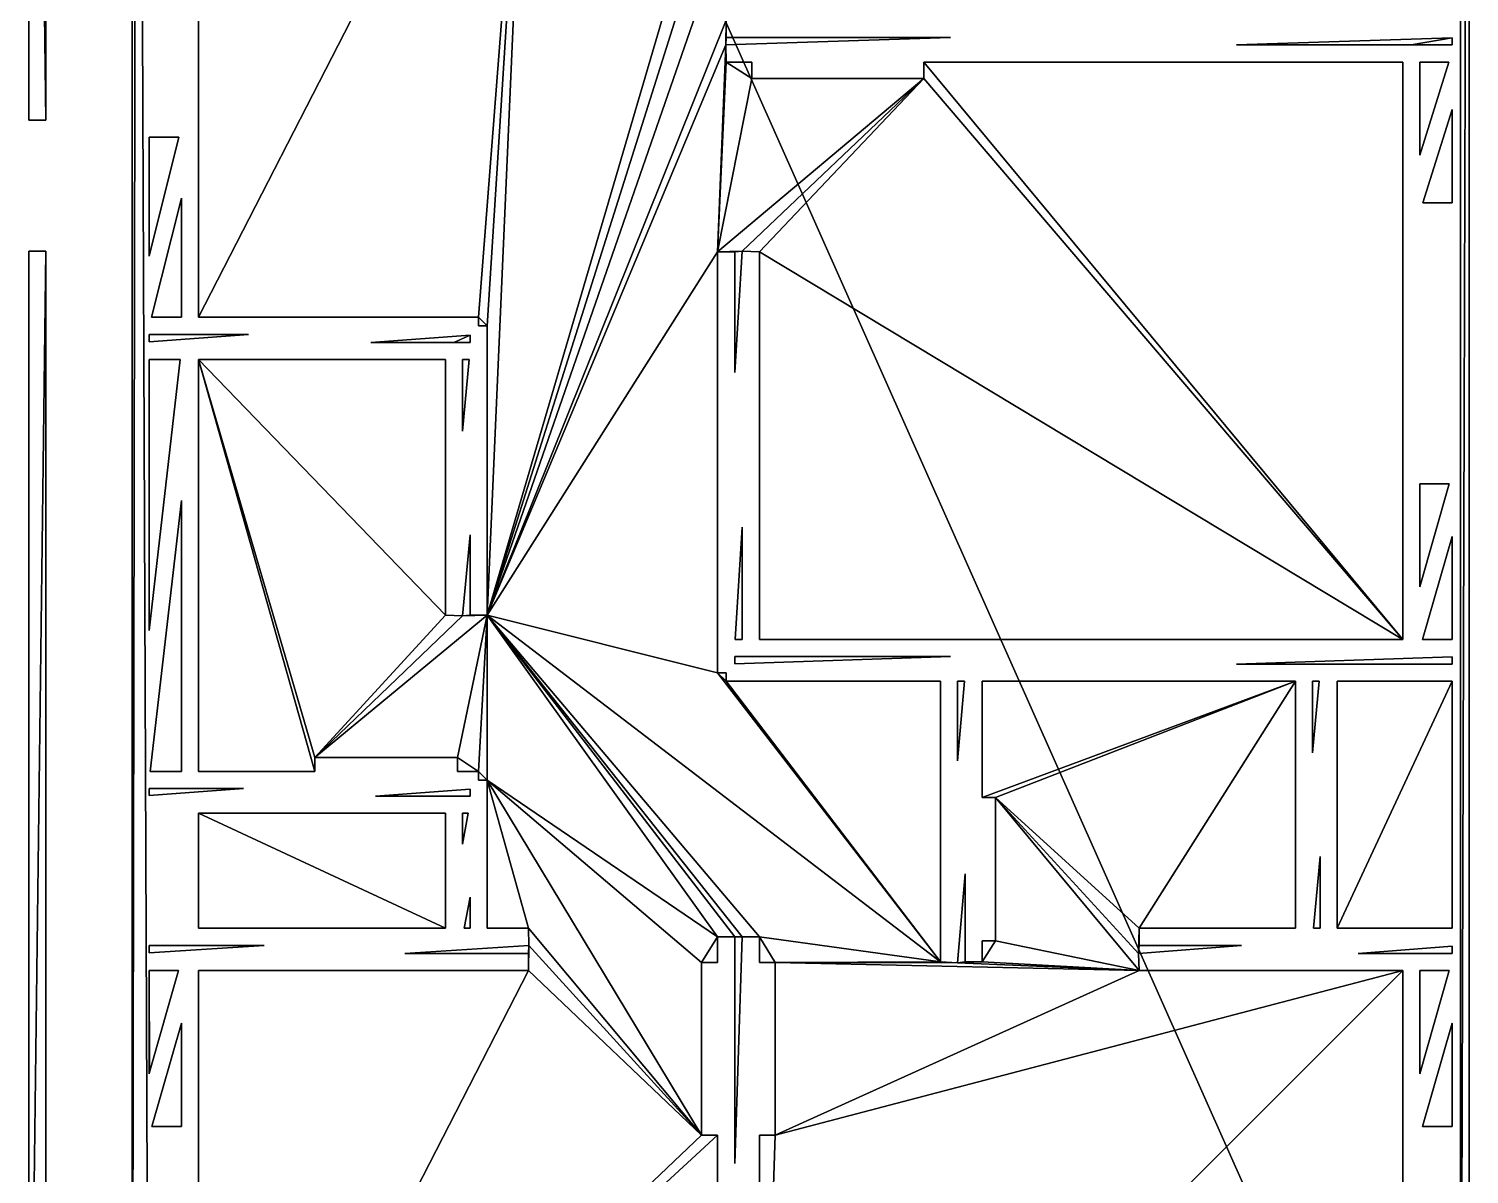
# Model space of a CAD drawing. Header units: inches. Extents: x 138 to 477, y 56 to 774.
# Drawn here: x 140.3 to 476.8, y 193.7 to 461.2 of the extents above; entities that cross this region are included whole.
import ezdxf

# ---------------------------------------------------------------- set-up
doc = ezdxf.new("R2010")
doc.units = ezdxf.units.IN

msp = doc.modelspace()

# ---------------------------------------------------------------- linework, layer by layer
for points in [[(144.28, 439.8), (140.28, 757.39), (140.72, 773.6)], [(140.72, 773.6, 120), (140.28, 757.39, 120), (144.28, 439.8, 120)], [(144.28, 757.37), (144.28, 439.8), (140.72, 773.6)], [(140.72, 773.6, 120), (144.28, 439.8, 120), (144.28, 757.37, 120)], [(164.4, 79.4), (164.4, 769.6), (165.56, 771.6)], [(165.56, 771.6), (168.4, 75.4), (164.4, 79.4)], [(165.56, 771.6, 120), (164.4, 769.6, 120), (164.4, 79.4, 120)], [(164.4, 79.4, 120), (168.4, 75.4, 120), (165.56, 771.6, 120)], [(165.56, 771.6), (474.8, 771.6), (474.8, 77.4)], [(165.56, 771.6), (474.8, 77.4), (168.4, 75.4)], [(474.8, 77.4, 120), (474.8, 771.6, 120), (165.56, 771.6, 120)], [(168.4, 75.4, 120), (474.8, 77.4, 120), (165.56, 771.6, 120)], [(476.8, 771.6), (476.8, 77.4), (474.8, 77.4)], [(474.8, 771.6), (476.8, 771.6), (474.8, 77.4)], [(474.8, 77.4, 120), (476.8, 77.4, 120), (476.8, 771.6, 120)], [(474.8, 77.4, 120), (476.8, 771.6, 120), (474.8, 771.6, 120)], [(476.8, 771.6, 120), (476.8, 77.4, 120), (476.8, 771.6)], [(476.8, 771.6), (476.8, 77.4, 120), (476.8, 77.4)], [(164.4, 79.4, 120), (164.4, 769.6, 120), (164.4, 79.4)], [(164.4, 79.4), (164.4, 769.6, 120), (164.4, 769.6)], [(144.28, 439.8), (140.28, 439.8), (140.28, 757.39)], [(140.28, 757.39, 120), (140.28, 439.8, 120), (144.28, 439.8, 120)], [(140.28, 439.8, 120), (140.28, 757.39, 120), (140.28, 439.8)], [(140.28, 439.8), (140.28, 757.39, 120), (140.28, 757.39)], [(144.28, 757.37, 120), (144.28, 439.8, 120), (144.28, 757.37)], [(144.28, 757.37), (144.28, 439.8, 120), (144.28, 439.8)], [(179.92, 393.8), (179.92, 544), (257, 544)], [(245.36, 393.8), (179.92, 393.8), (257, 544)], [(257, 544, 120), (179.92, 544, 120), (179.92, 393.8, 120)], [(257, 544, 120), (179.92, 393.8, 120), (245.36, 393.8, 120)], [(179.92, 393.8, 120), (179.92, 544, 120), (179.92, 393.8)], [(179.92, 393.8), (179.92, 544, 120), (179.92, 544)], [(247.36, 391.8), (245.36, 393.8), (257, 544)], [(257, 544, 120), (245.36, 393.8, 120), (247.36, 391.8, 120)], [(247.36, 324.24), (247.36, 391.8), (257, 544)], [(247.36, 324.24), (257, 544), (301.2, 507.48)], [(257, 544, 120), (247.36, 391.8, 120), (247.36, 324.24, 120)], [(301.2, 507.48, 120), (257, 544, 120), (247.36, 324.24, 120)], [(247.36, 324.24), (301.2, 507.48), (305.2, 507.37)], [(247.36, 324.24), (305.2, 507.37), (310.96, 507.48)], [(247.36, 324.24), (310.96, 507.48), (303.2, 463.16)], [(305.2, 507.37, 120), (301.2, 507.48, 120), (247.36, 324.24, 120)], [(310.96, 507.48, 120), (305.2, 507.37, 120), (247.36, 324.24, 120)], [(303.2, 463.16, 120), (310.96, 507.48, 120), (247.36, 324.24, 120)], [(247.36, 324.24), (303.2, 463.16), (303.13, 457.4)], [(303.13, 457.4, 120), (303.2, 463.16, 120), (247.36, 324.24, 120)], [(303.2, 463.16), (303.2, 459.16), (303.13, 457.4)], [(303.13, 457.4, 120), (303.2, 459.16, 120), (303.2, 463.16, 120)], [(303.2, 463.16, 120), (303.2, 459.16, 120), (303.2, 463.16)], [(303.2, 463.16), (303.2, 459.16, 120), (303.2, 459.16)], [(303.2, 459.16), (355.6, 459.16), (303.13, 457.4)], [(303.13, 457.4, 120), (355.6, 459.16, 120), (303.2, 459.16, 120)], [(355.6, 459.16, 120), (303.13, 457.4, 120), (355.6, 459.16)], [(355.6, 459.16), (303.13, 457.4, 120), (303.13, 457.4)], [(303.2, 459.16, 120), (355.6, 459.16, 120), (303.2, 459.16)], [(303.2, 459.16), (355.6, 459.16, 120), (355.6, 459.16)], [(463.28, 457.4), (422.4, 457.4), (472.8, 459.09)], [(472.8, 459.09, 120), (422.4, 457.4, 120), (463.28, 457.4, 120)], [(422.4, 457.4, 120), (472.8, 459.09, 120), (422.4, 457.4)], [(422.4, 457.4), (472.8, 459.09, 120), (472.8, 459.09)], [(472.8, 459.09), (472.8, 457.4), (463.28, 457.4)], [(463.28, 457.4, 120), (472.8, 457.4, 120), (472.8, 459.09, 120)], [(472.8, 459.09, 120), (472.8, 457.4, 120), (472.8, 459.09)], [(472.8, 459.09), (472.8, 457.4, 120), (472.8, 457.4)], [(247.36, 324.24), (303.13, 457.4), (301.2, 409.08)], [(301.2, 409.08, 120), (303.13, 457.4, 120), (247.36, 324.24, 120)], [(303.13, 457.4), (303.2, 453.4), (301.2, 409.08)], [(301.2, 409.08, 120), (303.2, 453.4, 120), (303.13, 457.4, 120)], [(303.13, 457.4, 120), (303.2, 453.4, 120), (303.13, 457.4)], [(303.13, 457.4), (303.2, 453.4, 120), (303.2, 453.4)], [(463.28, 457.4, 120), (422.4, 457.4, 120), (463.28, 457.4)], [(463.28, 457.4), (422.4, 457.4, 120), (422.4, 457.4)], [(472.8, 457.4, 120), (463.28, 457.4, 120), (472.8, 457.4)], [(472.8, 457.4), (463.28, 457.4, 120), (463.28, 457.4)], [(303.2, 453.4), (309.2, 449.56), (301.2, 409.08)], [(301.2, 409.08, 120), (309.2, 449.56, 120), (303.2, 453.4, 120)], [(303.2, 453.4), (309.2, 453.4), (309.2, 449.56)], [(309.2, 449.56, 120), (309.2, 453.4, 120), (303.2, 453.4, 120)], [(303.2, 453.4, 120), (309.2, 453.4, 120), (303.2, 453.4)], [(303.2, 453.4), (309.2, 453.4, 120), (309.2, 453.4)], [(309.2, 453.4, 120), (309.2, 449.56, 120), (309.2, 453.4)], [(309.2, 453.4), (309.2, 449.56, 120), (309.2, 449.56)], [(349.4, 453.4), (461.28, 453.4), (461.28, 318.56)], [(349.4, 449.56), (349.4, 453.4), (461.28, 318.56)], [(461.28, 318.56, 120), (461.28, 453.4, 120), (349.4, 453.4, 120)], [(461.28, 318.56, 120), (349.4, 453.4, 120), (349.4, 449.56, 120)], [(349.4, 453.4, 120), (461.28, 453.4, 120), (349.4, 453.4)], [(349.4, 453.4), (461.28, 453.4, 120), (461.28, 453.4)], [(349.4, 449.56, 120), (349.4, 453.4, 120), (349.4, 449.56)], [(349.4, 449.56), (349.4, 453.4, 120), (349.4, 453.4)], [(461.28, 453.4, 120), (461.28, 318.56, 120), (461.28, 453.4)], [(461.28, 453.4), (461.28, 318.56, 120), (461.28, 318.56)], [(465.28, 453.4), (472.08, 453.4), (465.28, 431.66)], [(465.28, 431.66, 120), (472.08, 453.4, 120), (465.28, 453.4, 120)], [(465.28, 453.4, 120), (472.08, 453.4, 120), (465.28, 453.4)], [(465.28, 453.4), (472.08, 453.4, 120), (472.08, 453.4)], [(472.08, 453.4, 120), (465.28, 431.66, 120), (472.08, 453.4)], [(472.08, 453.4), (465.28, 431.66, 120), (465.28, 431.66)], [(465.28, 431.66, 120), (465.28, 453.4, 120), (465.28, 431.66)], [(465.28, 431.66), (465.28, 453.4, 120), (465.28, 453.4)], [(349.4, 449.56), (306.96, 409.2), (301.2, 409.08)], [(309.2, 449.56), (349.4, 449.56), (301.2, 409.08)], [(301.2, 409.08, 120), (306.96, 409.2, 120), (349.4, 449.56, 120)], [(301.2, 409.08, 120), (349.4, 449.56, 120), (309.2, 449.56, 120)], [(349.4, 449.56), (310.96, 409.08), (306.96, 409.2)], [(306.96, 409.2, 120), (310.96, 409.08, 120), (349.4, 449.56, 120)], [(309.2, 449.56, 120), (349.4, 449.56, 120), (309.2, 449.56)], [(309.2, 449.56), (349.4, 449.56, 120), (349.4, 449.56)], [(349.4, 449.56), (461.28, 318.56), (310.96, 409.08)], [(310.96, 409.08, 120), (461.28, 318.56, 120), (349.4, 449.56, 120)], [(472.8, 442.3), (472.8, 420.56), (466, 420.56)], [(466, 420.56, 120), (472.8, 420.56, 120), (472.8, 442.3, 120)], [(466, 420.56, 120), (472.8, 442.3, 120), (466, 420.56)], [(466, 420.56), (472.8, 442.3, 120), (472.8, 442.3)], [(472.8, 442.3, 120), (472.8, 420.56, 120), (472.8, 442.3)], [(472.8, 442.3), (472.8, 420.56, 120), (472.8, 420.56)], [(144.28, 439.8, 120), (140.28, 439.8, 120), (144.28, 439.8)], [(144.28, 439.8), (140.28, 439.8, 120), (140.28, 439.8)], [(168.4, 435.88), (175.36, 435.88), (168.4, 408.05)], [(168.4, 408.05, 120), (175.36, 435.88, 120), (168.4, 435.88, 120)], [(168.4, 435.88, 120), (175.36, 435.88, 120), (168.4, 435.88)], [(168.4, 435.88), (175.36, 435.88, 120), (175.36, 435.88)], [(175.36, 435.88, 120), (168.4, 408.05, 120), (175.36, 435.88)], [(175.36, 435.88), (168.4, 408.05, 120), (168.4, 408.05)], [(168.4, 408.05, 120), (168.4, 435.88, 120), (168.4, 408.05)], [(168.4, 408.05), (168.4, 435.88, 120), (168.4, 435.88)], [(175.92, 421.63), (175.92, 393.8), (168.96, 393.8)], [(168.96, 393.8, 120), (175.92, 393.8, 120), (175.92, 421.63, 120)], [(168.96, 393.8, 120), (175.92, 421.63, 120), (168.96, 393.8)], [(168.96, 393.8), (175.92, 421.63, 120), (175.92, 421.63)], [(175.92, 421.63, 120), (175.92, 393.8, 120), (175.92, 421.63)], [(175.92, 421.63), (175.92, 393.8, 120), (175.92, 393.8)], [(472.8, 420.56, 120), (466, 420.56, 120), (472.8, 420.56)], [(472.8, 420.56), (466, 420.56, 120), (466, 420.56)], [(140.28, 91.61), (140.28, 409.2), (144.28, 409.2)], [(140.28, 91.61), (144.28, 409.2), (144.28, 91.63)], [(144.28, 409.2, 120), (140.28, 409.2, 120), (140.28, 91.61, 120)], [(144.28, 91.63, 120), (144.28, 409.2, 120), (140.28, 91.61, 120)], [(140.28, 409.2, 120), (144.28, 409.2, 120), (140.28, 409.2)], [(140.28, 409.2), (144.28, 409.2, 120), (144.28, 409.2)], [(140.28, 91.61, 120), (140.28, 409.2, 120), (140.28, 91.61)], [(140.28, 91.61), (140.28, 409.2, 120), (140.28, 409.2)], [(144.28, 409.2, 120), (144.28, 91.63, 120), (144.28, 409.2)], [(144.28, 409.2), (144.28, 91.63, 120), (144.28, 91.63)], [(247.36, 324.24), (301.2, 409.08), (301.2, 310.8)], [(301.2, 310.8, 120), (301.2, 409.08, 120), (247.36, 324.24, 120)], [(306.96, 409.2), (305.2, 409.08), (301.2, 409.08)], [(301.2, 409.08, 120), (305.2, 409.08, 120), (306.96, 409.2, 120)], [(301.2, 409.08, 120), (301.2, 310.8, 120), (301.2, 409.08)], [(301.2, 409.08), (301.2, 310.8, 120), (301.2, 310.8)], [(305.2, 409.08, 120), (301.2, 409.08, 120), (305.2, 409.08)], [(305.2, 409.08), (301.2, 409.08, 120), (301.2, 409.08)], [(306.96, 409.2), (305.2, 380.87), (305.2, 409.08)], [(305.2, 409.08, 120), (305.2, 380.87, 120), (306.96, 409.2, 120)], [(306.96, 409.2, 120), (305.2, 380.87, 120), (306.96, 409.2)], [(306.96, 409.2), (305.2, 380.87, 120), (305.2, 380.87)], [(305.2, 380.87, 120), (305.2, 409.08, 120), (305.2, 380.87)], [(305.2, 380.87), (305.2, 409.08, 120), (305.2, 409.08)], [(310.96, 409.08, 120), (306.96, 409.2, 120), (310.96, 409.08)], [(310.96, 409.08), (306.96, 409.2, 120), (306.96, 409.2)], [(461.28, 318.56), (310.96, 318.56), (310.96, 409.08)], [(310.96, 409.08, 120), (310.96, 318.56, 120), (461.28, 318.56, 120)], [(310.96, 318.56, 120), (310.96, 409.08, 120), (310.96, 318.56)], [(310.96, 318.56), (310.96, 409.08, 120), (310.96, 409.08)], [(175.92, 393.8, 120), (168.96, 393.8, 120), (175.92, 393.8)], [(175.92, 393.8), (168.96, 393.8, 120), (168.96, 393.8)], [(245.36, 393.8, 120), (179.92, 393.8, 120), (245.36, 393.8)], [(245.36, 393.8), (179.92, 393.8, 120), (179.92, 393.8)], [(247.36, 391.8), (245.36, 391.8), (245.36, 393.8)], [(245.36, 393.8, 120), (245.36, 391.8, 120), (247.36, 391.8, 120)], [(245.36, 391.8, 120), (245.36, 393.8, 120), (245.36, 391.8)], [(245.36, 391.8), (245.36, 393.8, 120), (245.36, 393.8)], [(247.36, 391.8, 120), (245.36, 391.8, 120), (247.36, 391.8)], [(247.36, 391.8), (245.36, 391.8, 120), (245.36, 391.8)], [(247.36, 324.24, 120), (247.36, 391.8, 120), (247.36, 324.24)], [(247.36, 324.24), (247.36, 391.8, 120), (247.36, 391.8)], [(191.57, 389.8), (168.4, 388.07), (168.4, 389.8)], [(168.4, 389.8, 120), (168.4, 388.07, 120), (191.57, 389.8, 120)], [(191.57, 389.8, 120), (168.4, 388.07, 120), (191.57, 389.8)], [(191.57, 389.8), (168.4, 388.07, 120), (168.4, 388.07)], [(168.4, 388.07, 120), (168.4, 389.8, 120), (168.4, 388.07)], [(168.4, 388.07), (168.4, 389.8, 120), (168.4, 389.8)], [(168.4, 389.8, 120), (191.57, 389.8, 120), (168.4, 389.8)], [(168.4, 389.8), (191.57, 389.8, 120), (191.57, 389.8)], [(239.6, 387.92), (220.19, 387.92), (243.36, 389.65)], [(243.36, 389.65, 120), (220.19, 387.92, 120), (239.6, 387.92, 120)], [(220.19, 387.92, 120), (243.36, 389.65, 120), (220.19, 387.92)], [(220.19, 387.92), (243.36, 389.65, 120), (243.36, 389.65)], [(239.6, 387.92, 120), (220.19, 387.92, 120), (239.6, 387.92)], [(239.6, 387.92), (220.19, 387.92, 120), (220.19, 387.92)], [(243.36, 389.65), (243.36, 387.92), (239.6, 387.92)], [(239.6, 387.92, 120), (243.36, 387.92, 120), (243.36, 389.65, 120)], [(243.36, 387.92, 120), (239.6, 387.92, 120), (243.36, 387.92)], [(243.36, 387.92), (239.6, 387.92, 120), (239.6, 387.92)], [(243.36, 389.65, 120), (243.36, 387.92, 120), (243.36, 389.65)], [(243.36, 389.65), (243.36, 387.92, 120), (243.36, 387.92)], [(168.4, 320.63), (168.4, 383.92), (175.68, 383.92)], [(175.68, 383.92, 120), (168.4, 383.92, 120), (168.4, 320.63, 120)], [(168.4, 320.63, 120), (168.4, 383.92, 120), (168.4, 320.63)], [(168.4, 320.63), (168.4, 383.92, 120), (168.4, 383.92)], [(168.4, 383.92, 120), (175.68, 383.92, 120), (168.4, 383.92)], [(168.4, 383.92), (175.68, 383.92, 120), (175.68, 383.92)], [(175.68, 383.92, 120), (168.4, 320.63, 120), (175.68, 383.92)], [(175.68, 383.92), (168.4, 320.63, 120), (168.4, 320.63)], [(179.92, 383.92), (237.6, 383.92), (237.6, 324.24)], [(207.08, 287.72), (179.92, 287.72), (179.92, 383.92)], [(207.08, 290.96), (207.08, 287.72), (179.92, 383.92)], [(207.08, 290.96), (179.92, 383.92), (237.6, 324.24)], [(237.6, 324.24, 120), (237.6, 383.92, 120), (179.92, 383.92, 120)], [(179.92, 383.92, 120), (179.92, 287.72, 120), (207.08, 287.72, 120)], [(179.92, 383.92, 120), (207.08, 287.72, 120), (207.08, 290.96, 120)], [(237.6, 324.24, 120), (179.92, 383.92, 120), (207.08, 290.96, 120)], [(179.92, 383.92, 120), (237.6, 383.92, 120), (179.92, 383.92)], [(179.92, 383.92), (237.6, 383.92, 120), (237.6, 383.92)], [(179.92, 287.72, 120), (179.92, 383.92, 120), (179.92, 287.72)], [(179.92, 287.72), (179.92, 383.92, 120), (179.92, 383.92)], [(237.6, 383.92, 120), (237.6, 324.24, 120), (237.6, 383.92)], [(237.6, 383.92), (237.6, 324.24, 120), (237.6, 324.24)], [(241.6, 383.92), (243.16, 383.92), (241.6, 367.17)], [(241.6, 367.17, 120), (243.16, 383.92, 120), (241.6, 383.92, 120)], [(241.6, 383.92, 120), (243.16, 383.92, 120), (241.6, 383.92)], [(241.6, 383.92), (243.16, 383.92, 120), (243.16, 383.92)], [(243.16, 383.92, 120), (241.6, 367.17, 120), (243.16, 383.92)], [(243.16, 383.92), (241.6, 367.17, 120), (241.6, 367.17)], [(241.6, 367.17, 120), (241.6, 383.92, 120), (241.6, 367.17)], [(241.6, 367.17), (241.6, 383.92, 120), (241.6, 383.92)], [(465.28, 330.84), (465.28, 354.88), (472.15, 354.88)], [(472.15, 354.88, 120), (465.28, 354.88, 120), (465.28, 330.84, 120)], [(465.28, 330.84, 120), (465.28, 354.88, 120), (465.28, 330.84)], [(465.28, 330.84), (465.28, 354.88, 120), (465.28, 354.88)], [(465.28, 354.88, 120), (472.15, 354.88, 120), (465.28, 354.88)], [(465.28, 354.88), (472.15, 354.88, 120), (472.15, 354.88)], [(472.15, 354.88, 120), (465.28, 330.84, 120), (472.15, 354.88)], [(472.15, 354.88), (465.28, 330.84, 120), (465.28, 330.84)], [(168.64, 287.72), (175.92, 351.01), (175.92, 287.72)], [(175.92, 287.72, 120), (175.92, 351.01, 120), (168.64, 287.72, 120)], [(168.64, 287.72, 120), (175.92, 351.01, 120), (168.64, 287.72)], [(168.64, 287.72), (175.92, 351.01, 120), (175.92, 351.01)], [(175.92, 351.01, 120), (175.92, 287.72, 120), (175.92, 351.01)], [(175.92, 351.01), (175.92, 287.72, 120), (175.92, 287.72)], [(306.96, 318.56), (305.33, 318.56), (306.96, 344.77)], [(306.96, 344.77, 120), (305.33, 318.56, 120), (306.96, 318.56, 120)], [(305.33, 318.56, 120), (306.96, 344.77, 120), (305.33, 318.56)], [(305.33, 318.56), (306.96, 344.77, 120), (306.96, 344.77)], [(306.96, 344.77, 120), (306.96, 318.56, 120), (306.96, 344.77)], [(306.96, 344.77), (306.96, 318.56, 120), (306.96, 318.56)], [(241.59, 324.05), (243.36, 342.99), (243.36, 324.24)], [(243.36, 324.24, 120), (243.36, 342.99, 120), (241.59, 324.05, 120)], [(241.59, 324.05, 120), (243.36, 342.99, 120), (241.59, 324.05)], [(241.59, 324.05), (243.36, 342.99, 120), (243.36, 342.99)], [(243.36, 342.99, 120), (243.36, 324.24, 120), (243.36, 342.99)], [(243.36, 342.99), (243.36, 324.24, 120), (243.36, 324.24)], [(472.8, 318.56), (465.93, 318.56), (472.8, 342.6)], [(472.8, 342.6, 120), (465.93, 318.56, 120), (472.8, 318.56, 120)], [(465.93, 318.56, 120), (472.8, 342.6, 120), (465.93, 318.56)], [(465.93, 318.56), (472.8, 342.6, 120), (472.8, 342.6)], [(472.8, 342.6, 120), (472.8, 318.56, 120), (472.8, 342.6)], [(472.8, 342.6), (472.8, 318.56, 120), (472.8, 318.56)], [(207.08, 290.96), (237.6, 324.24), (241.59, 324.05)], [(207.08, 290.96), (241.59, 324.05), (247.36, 324.24)], [(240.44, 290.96), (207.08, 290.96), (247.36, 324.24)], [(241.59, 324.05, 120), (237.6, 324.24, 120), (207.08, 290.96, 120)], [(247.36, 324.24, 120), (241.59, 324.05, 120), (207.08, 290.96, 120)], [(247.36, 324.24, 120), (207.08, 290.96, 120), (240.44, 290.96, 120)], [(237.6, 324.24, 120), (241.59, 324.05, 120), (237.6, 324.24)], [(237.6, 324.24), (241.59, 324.05, 120), (241.59, 324.05)], [(245.36, 287.72), (240.44, 290.96), (247.36, 324.24)], [(247.36, 324.24, 120), (240.44, 290.96, 120), (245.36, 287.72, 120)], [(241.59, 324.05), (243.36, 324.24), (247.36, 324.24)], [(247.36, 324.24, 120), (243.36, 324.24, 120), (241.59, 324.05, 120)], [(243.36, 324.24, 120), (247.36, 324.24, 120), (243.36, 324.24)], [(243.36, 324.24), (247.36, 324.24, 120), (247.36, 324.24)], [(247.36, 285.72), (245.36, 287.72), (247.36, 324.24)], [(247.36, 324.24, 120), (245.36, 287.72, 120), (247.36, 285.72, 120)], [(301.2, 249.12), (247.36, 285.72), (247.36, 324.24)], [(305.2, 249.12), (301.2, 249.12), (247.36, 324.24)], [(306.96, 249.12), (305.2, 249.12), (247.36, 324.24)], [(247.36, 324.24), (301.2, 310.8), (353.28, 243.24)], [(310.96, 249.12), (306.96, 249.12), (247.36, 324.24)], [(247.36, 324.24), (353.28, 243.24), (310.96, 249.12)], [(247.36, 324.24, 120), (247.36, 285.72, 120), (301.2, 249.12, 120)], [(247.36, 324.24, 120), (301.2, 249.12, 120), (305.2, 249.12, 120)], [(247.36, 324.24, 120), (305.2, 249.12, 120), (306.96, 249.12, 120)], [(353.28, 243.24, 120), (301.2, 310.8, 120), (247.36, 324.24, 120)], [(247.36, 324.24, 120), (306.96, 249.12, 120), (310.96, 249.12, 120)], [(310.96, 249.12, 120), (353.28, 243.24, 120), (247.36, 324.24, 120)], [(306.96, 318.56, 120), (305.33, 318.56, 120), (306.96, 318.56)], [(306.96, 318.56), (305.33, 318.56, 120), (305.33, 318.56)], [(461.28, 318.56, 120), (310.96, 318.56, 120), (461.28, 318.56)], [(461.28, 318.56), (310.96, 318.56, 120), (310.96, 318.56)], [(472.8, 318.56, 120), (465.93, 318.56, 120), (472.8, 318.56)], [(472.8, 318.56), (465.93, 318.56, 120), (465.93, 318.56)], [(305.2, 314.56), (355.6, 314.56), (305.2, 312.87)], [(305.2, 312.87, 120), (355.6, 314.56, 120), (305.2, 314.56, 120)], [(305.2, 314.56, 120), (355.6, 314.56, 120), (305.2, 314.56)], [(305.2, 314.56), (355.6, 314.56, 120), (355.6, 314.56)], [(355.6, 314.56, 120), (305.2, 312.87, 120), (355.6, 314.56)], [(355.6, 314.56), (305.2, 312.87, 120), (305.2, 312.87)], [(305.2, 312.87, 120), (305.2, 314.56, 120), (305.2, 312.87)], [(305.2, 312.87), (305.2, 314.56, 120), (305.2, 314.56)], [(472.8, 312.8), (422.4, 312.8), (472.8, 314.49)], [(472.8, 314.49, 120), (422.4, 312.8, 120), (472.8, 312.8, 120)], [(422.4, 312.8, 120), (472.8, 314.49, 120), (422.4, 312.8)], [(422.4, 312.8), (472.8, 314.49, 120), (472.8, 314.49)], [(472.8, 314.49, 120), (472.8, 312.8, 120), (472.8, 314.49)], [(472.8, 314.49), (472.8, 312.8, 120), (472.8, 312.8)], [(301.2, 310.8), (303.2, 310.8), (303.2, 308.8)], [(301.2, 310.8), (303.2, 308.8), (353.28, 243.24)], [(303.2, 308.8, 120), (303.2, 310.8, 120), (301.2, 310.8, 120)], [(353.28, 243.24, 120), (303.2, 308.8, 120), (301.2, 310.8, 120)], [(301.2, 310.8, 120), (303.2, 310.8, 120), (301.2, 310.8)], [(301.2, 310.8), (303.2, 310.8, 120), (303.2, 310.8)], [(303.2, 310.8, 120), (303.2, 308.8, 120), (303.2, 310.8)], [(303.2, 310.8), (303.2, 308.8, 120), (303.2, 308.8)], [(472.8, 312.8, 120), (422.4, 312.8, 120), (472.8, 312.8)], [(472.8, 312.8), (422.4, 312.8, 120), (422.4, 312.8)], [(303.2, 308.8), (353.28, 308.8), (353.28, 243.24)], [(353.28, 243.24, 120), (353.28, 308.8, 120), (303.2, 308.8, 120)], [(303.2, 308.8, 120), (353.28, 308.8, 120), (303.2, 308.8)], [(303.2, 308.8), (353.28, 308.8, 120), (353.28, 308.8)], [(353.28, 308.8, 120), (353.28, 243.24, 120), (353.28, 308.8)], [(353.28, 308.8), (353.28, 243.24, 120), (353.28, 243.24)], [(357.28, 308.8), (358.86, 308.8), (357.28, 290.24)], [(357.28, 290.24, 120), (358.86, 308.8, 120), (357.28, 308.8, 120)], [(357.28, 308.8, 120), (358.86, 308.8, 120), (357.28, 308.8)], [(357.28, 308.8), (358.86, 308.8, 120), (358.86, 308.8)], [(358.86, 308.8, 120), (357.28, 290.24, 120), (358.86, 308.8)], [(358.86, 308.8), (357.28, 290.24, 120), (357.28, 290.24)], [(357.28, 290.24, 120), (357.28, 308.8, 120), (357.28, 290.24)], [(357.28, 290.24), (357.28, 308.8, 120), (357.28, 308.8)], [(363.04, 281.64), (363.04, 308.8), (436.2, 308.8)], [(366.16, 281.64), (363.04, 281.64), (436.2, 308.8)], [(436.2, 308.8, 120), (363.04, 308.8, 120), (363.04, 281.64, 120)], [(436.2, 308.8, 120), (363.04, 281.64, 120), (366.16, 281.64, 120)], [(363.04, 308.8, 120), (436.2, 308.8, 120), (363.04, 308.8)], [(363.04, 308.8), (436.2, 308.8, 120), (436.2, 308.8)], [(363.04, 281.64, 120), (363.04, 308.8, 120), (363.04, 281.64)], [(363.04, 281.64), (363.04, 308.8, 120), (363.04, 308.8)], [(366.16, 281.64), (436.2, 308.8), (399.68, 251.12)], [(399.68, 251.12, 120), (436.2, 308.8, 120), (366.16, 281.64, 120)], [(436.2, 308.8), (436.2, 251.12), (399.68, 251.12)], [(399.68, 251.12, 120), (436.2, 251.12, 120), (436.2, 308.8, 120)], [(436.2, 308.8, 120), (436.2, 251.12, 120), (436.2, 308.8)], [(436.2, 308.8), (436.2, 251.12, 120), (436.2, 251.12)], [(440.2, 308.8), (441.76, 308.8), (440.2, 292.05)], [(440.2, 292.05, 120), (441.76, 308.8, 120), (440.2, 308.8, 120)], [(440.2, 308.8, 120), (441.76, 308.8, 120), (440.2, 308.8)], [(440.2, 308.8), (441.76, 308.8, 120), (441.76, 308.8)], [(441.76, 308.8, 120), (440.2, 292.05, 120), (441.76, 308.8)], [(441.76, 308.8), (440.2, 292.05, 120), (440.2, 292.05)], [(440.2, 292.05, 120), (440.2, 308.8, 120), (440.2, 292.05)], [(440.2, 292.05), (440.2, 308.8, 120), (440.2, 308.8)], [(472.8, 308.8), (472.8, 251.12), (445.96, 251.12)], [(445.96, 251.12), (445.96, 308.8), (472.8, 308.8)], [(445.96, 251.12, 120), (472.8, 251.12, 120), (472.8, 308.8, 120)], [(472.8, 308.8, 120), (445.96, 308.8, 120), (445.96, 251.12, 120)], [(445.96, 308.8, 120), (472.8, 308.8, 120), (445.96, 308.8)], [(445.96, 308.8), (472.8, 308.8, 120), (472.8, 308.8)], [(445.96, 251.12, 120), (445.96, 308.8, 120), (445.96, 251.12)], [(445.96, 251.12), (445.96, 308.8, 120), (445.96, 308.8)], [(472.8, 308.8, 120), (472.8, 251.12, 120), (472.8, 308.8)], [(472.8, 308.8), (472.8, 251.12, 120), (472.8, 251.12)], [(207.08, 290.96, 120), (207.08, 287.72, 120), (207.08, 290.96)], [(207.08, 290.96), (207.08, 287.72, 120), (207.08, 287.72)], [(240.44, 290.96, 120), (207.08, 290.96, 120), (240.44, 290.96)], [(240.44, 290.96), (207.08, 290.96, 120), (207.08, 290.96)], [(245.36, 287.72), (240.44, 287.72), (240.44, 290.96)], [(240.44, 290.96, 120), (240.44, 287.72, 120), (245.36, 287.72, 120)], [(240.44, 287.72, 120), (240.44, 290.96, 120), (240.44, 287.72)], [(240.44, 287.72), (240.44, 290.96, 120), (240.44, 290.96)], [(175.92, 287.72, 120), (168.64, 287.72, 120), (175.92, 287.72)], [(175.92, 287.72), (168.64, 287.72, 120), (168.64, 287.72)], [(207.08, 287.72, 120), (179.92, 287.72, 120), (207.08, 287.72)], [(207.08, 287.72), (179.92, 287.72, 120), (179.92, 287.72)], [(245.36, 287.72, 120), (240.44, 287.72, 120), (245.36, 287.72)], [(245.36, 287.72), (240.44, 287.72, 120), (240.44, 287.72)], [(247.36, 285.72), (245.36, 285.72), (245.36, 287.72)], [(245.36, 287.72, 120), (245.36, 285.72, 120), (247.36, 285.72, 120)], [(245.36, 285.72, 120), (245.36, 287.72, 120), (245.36, 285.72)], [(245.36, 285.72), (245.36, 287.72, 120), (245.36, 287.72)], [(168.4, 283.72), (190.45, 283.72), (168.4, 282.11)], [(168.4, 282.11, 120), (190.45, 283.72, 120), (168.4, 283.72, 120)], [(168.4, 283.72, 120), (190.45, 283.72, 120), (168.4, 283.72)], [(168.4, 283.72), (190.45, 283.72, 120), (190.45, 283.72)], [(190.45, 283.72, 120), (168.4, 282.11, 120), (190.45, 283.72)], [(190.45, 283.72), (168.4, 282.11, 120), (168.4, 282.11)], [(168.4, 282.11, 120), (168.4, 283.72, 120), (168.4, 282.11)], [(168.4, 282.11), (168.4, 283.72, 120), (168.4, 283.72)], [(243.36, 281.96), (221.31, 281.96), (243.36, 283.57)], [(243.36, 283.57, 120), (221.31, 281.96, 120), (243.36, 281.96, 120)], [(221.31, 281.96, 120), (243.36, 283.57, 120), (221.31, 281.96)], [(221.31, 281.96), (243.36, 283.57, 120), (243.36, 283.57)], [(243.36, 283.57, 120), (243.36, 281.96, 120), (243.36, 283.57)], [(243.36, 283.57), (243.36, 281.96, 120), (243.36, 281.96)], [(247.36, 285.72, 120), (245.36, 285.72, 120), (247.36, 285.72)], [(247.36, 285.72), (245.36, 285.72, 120), (245.36, 285.72)], [(257, 251.12), (247.36, 251.12), (247.36, 285.72)], [(297.48, 202.8), (257, 251.12), (247.36, 285.72)], [(297.48, 243.12), (297.48, 202.8), (247.36, 285.72)], [(301.2, 249.12), (297.48, 243.12), (247.36, 285.72)], [(247.36, 285.72, 120), (247.36, 251.12, 120), (257, 251.12, 120)], [(247.36, 285.72, 120), (257, 251.12, 120), (297.48, 202.8, 120)], [(247.36, 285.72, 120), (297.48, 202.8, 120), (297.48, 243.12, 120)], [(247.36, 285.72, 120), (297.48, 243.12, 120), (301.2, 249.12, 120)], [(247.36, 251.12, 120), (247.36, 285.72, 120), (247.36, 251.12)], [(247.36, 251.12), (247.36, 285.72, 120), (247.36, 285.72)], [(243.36, 281.96, 120), (221.31, 281.96, 120), (243.36, 281.96)], [(243.36, 281.96), (221.31, 281.96, 120), (221.31, 281.96)], [(366.16, 281.64, 120), (363.04, 281.64, 120), (366.16, 281.64)], [(366.16, 281.64), (363.04, 281.64, 120), (363.04, 281.64)], [(366.16, 281.64), (399.68, 251.12), (399.52, 245.23)], [(366.16, 281.64), (399.52, 245.23), (399.68, 241.24)], [(366.16, 248.16), (366.16, 281.64), (399.68, 241.24)], [(399.52, 245.23, 120), (399.68, 251.12, 120), (366.16, 281.64, 120)], [(399.68, 241.24, 120), (399.52, 245.23, 120), (366.16, 281.64, 120)], [(399.68, 241.24, 120), (366.16, 281.64, 120), (366.16, 248.16, 120)], [(366.16, 248.16, 120), (366.16, 281.64, 120), (366.16, 248.16)], [(366.16, 248.16), (366.16, 281.64, 120), (366.16, 281.64)], [(237.6, 251.12), (179.92, 251.12), (179.92, 277.96)], [(179.92, 277.96), (237.6, 277.96), (237.6, 251.12)], [(179.92, 277.96, 120), (179.92, 251.12, 120), (237.6, 251.12, 120)], [(237.6, 251.12, 120), (237.6, 277.96, 120), (179.92, 277.96, 120)], [(179.92, 251.12, 120), (179.92, 277.96, 120), (179.92, 251.12)], [(179.92, 251.12), (179.92, 277.96, 120), (179.92, 277.96)], [(179.92, 277.96, 120), (237.6, 277.96, 120), (179.92, 277.96)], [(179.92, 277.96), (237.6, 277.96, 120), (237.6, 277.96)], [(237.6, 277.96, 120), (237.6, 251.12, 120), (237.6, 277.96)], [(237.6, 277.96), (237.6, 251.12, 120), (237.6, 251.12)], [(242.95, 277.96), (241.6, 270.72), (241.6, 277.96)], [(241.6, 277.96, 120), (241.6, 270.72, 120), (242.95, 277.96, 120)], [(242.95, 277.96, 120), (241.6, 270.72, 120), (242.95, 277.96)], [(242.95, 277.96), (241.6, 270.72, 120), (241.6, 270.72)], [(241.6, 270.72, 120), (241.6, 277.96, 120), (241.6, 270.72)], [(241.6, 270.72), (241.6, 277.96, 120), (241.6, 277.96)], [(241.6, 277.96, 120), (242.95, 277.96, 120), (241.6, 277.96)], [(241.6, 277.96), (242.95, 277.96, 120), (242.95, 277.96)], [(441.96, 251.12), (440.4, 251.12), (441.96, 267.87)], [(441.96, 267.87, 120), (440.4, 251.12, 120), (441.96, 251.12, 120)], [(440.4, 251.12, 120), (441.96, 267.87, 120), (440.4, 251.12)], [(440.4, 251.12), (441.96, 267.87, 120), (441.96, 267.87)], [(441.96, 267.87, 120), (441.96, 251.12, 120), (441.96, 267.87)], [(441.96, 267.87), (441.96, 251.12, 120), (441.96, 251.12)], [(357.27, 243.07), (359.04, 263.8), (359.04, 243.24)], [(359.04, 243.24, 120), (359.04, 263.8, 120), (357.27, 243.07, 120)], [(357.27, 243.07, 120), (359.04, 263.8, 120), (357.27, 243.07)], [(357.27, 243.07), (359.04, 263.8, 120), (359.04, 263.8)], [(359.04, 263.8, 120), (359.04, 243.24, 120), (359.04, 263.8)], [(359.04, 263.8), (359.04, 243.24, 120), (359.04, 243.24)], [(242.01, 251.12), (243.36, 258.36), (243.36, 251.12)], [(243.36, 251.12, 120), (243.36, 258.36, 120), (242.01, 251.12, 120)], [(242.01, 251.12, 120), (243.36, 258.36, 120), (242.01, 251.12)], [(242.01, 251.12), (243.36, 258.36, 120), (243.36, 258.36)], [(243.36, 258.36, 120), (243.36, 251.12, 120), (243.36, 258.36)], [(243.36, 258.36), (243.36, 251.12, 120), (243.36, 251.12)], [(237.6, 251.12, 120), (179.92, 251.12, 120), (237.6, 251.12)], [(237.6, 251.12), (179.92, 251.12, 120), (179.92, 251.12)], [(243.36, 251.12, 120), (242.01, 251.12, 120), (243.36, 251.12)], [(243.36, 251.12), (242.01, 251.12, 120), (242.01, 251.12)], [(257, 251.12, 120), (247.36, 251.12, 120), (257, 251.12)], [(257, 251.12), (247.36, 251.12, 120), (247.36, 251.12)], [(297.48, 202.8), (257.13, 247.12), (257, 251.12)], [(257, 251.12, 120), (257.13, 247.12, 120), (297.48, 202.8, 120)], [(257.13, 247.12, 120), (257, 251.12, 120), (257.13, 247.12)], [(257.13, 247.12), (257, 251.12, 120), (257, 251.12)], [(301.2, 249.12), (301.2, 243.12), (297.48, 243.12)], [(297.48, 243.12, 120), (301.2, 243.12, 120), (301.2, 249.12, 120)], [(301.2, 249.12, 120), (301.2, 243.12, 120), (301.2, 249.12)], [(301.2, 249.12), (301.2, 243.12, 120), (301.2, 243.12)], [(305.2, 249.12, 120), (301.2, 249.12, 120), (305.2, 249.12)], [(305.2, 249.12), (301.2, 249.12, 120), (301.2, 249.12)], [(306.96, 249.12), (305.2, 196.16), (305.2, 249.12)], [(305.2, 249.12, 120), (305.2, 196.16, 120), (306.96, 249.12, 120)], [(305.2, 196.16, 120), (305.2, 249.12, 120), (305.2, 196.16)], [(305.2, 196.16), (305.2, 249.12, 120), (305.2, 249.12)], [(306.96, 249.12, 120), (305.2, 196.16, 120), (306.96, 249.12)], [(306.96, 249.12), (305.2, 196.16, 120), (305.2, 196.16)], [(310.96, 249.12, 120), (306.96, 249.12, 120), (310.96, 249.12)], [(310.96, 249.12), (306.96, 249.12, 120), (306.96, 249.12)], [(314.68, 243.12), (310.96, 243.12), (310.96, 249.12)], [(353.28, 243.24), (314.68, 243.12), (310.96, 249.12)], [(310.96, 249.12, 120), (310.96, 243.12, 120), (314.68, 243.12, 120)], [(310.96, 249.12, 120), (314.68, 243.12, 120), (353.28, 243.24, 120)], [(310.96, 243.12, 120), (310.96, 249.12, 120), (310.96, 243.12)], [(310.96, 243.12), (310.96, 249.12, 120), (310.96, 249.12)], [(399.68, 251.12), (399.68, 247.12), (399.52, 245.23)], [(399.52, 245.23, 120), (399.68, 247.12, 120), (399.68, 251.12, 120)], [(399.68, 251.12, 120), (399.68, 247.12, 120), (399.68, 251.12)], [(399.68, 251.12), (399.68, 247.12, 120), (399.68, 247.12)], [(436.2, 251.12, 120), (399.68, 251.12, 120), (436.2, 251.12)], [(436.2, 251.12), (399.68, 251.12, 120), (399.68, 251.12)], [(441.96, 251.12, 120), (440.4, 251.12, 120), (441.96, 251.12)], [(441.96, 251.12), (440.4, 251.12, 120), (440.4, 251.12)], [(472.8, 251.12, 120), (445.96, 251.12, 120), (472.8, 251.12)], [(472.8, 251.12), (445.96, 251.12, 120), (445.96, 251.12)], [(195.3, 247.12), (168.4, 245.37), (168.4, 247.12)], [(168.4, 247.12, 120), (168.4, 245.37, 120), (195.3, 247.12, 120)], [(195.3, 247.12, 120), (168.4, 245.37, 120), (195.3, 247.12)], [(195.3, 247.12), (168.4, 245.37, 120), (168.4, 245.37)], [(168.4, 245.37, 120), (168.4, 247.12, 120), (168.4, 245.37)], [(168.4, 245.37), (168.4, 247.12, 120), (168.4, 247.12)], [(168.4, 247.12, 120), (195.3, 247.12, 120), (168.4, 247.12)], [(168.4, 247.12), (195.3, 247.12, 120), (195.3, 247.12)], [(257, 245.24), (228.1, 245.24), (257.13, 247.12)], [(257.13, 247.12, 120), (228.1, 245.24, 120), (257, 245.24, 120)], [(228.1, 245.24, 120), (257.13, 247.12, 120), (228.1, 245.24)], [(228.1, 245.24), (257.13, 247.12, 120), (257.13, 247.12)], [(257, 241.24), (257, 245.24), (257.13, 247.12)], [(297.48, 202.8), (257, 241.24), (257.13, 247.12)], [(257.13, 247.12, 120), (257, 245.24, 120), (257, 241.24, 120)], [(257.13, 247.12, 120), (257, 241.24, 120), (297.48, 202.8, 120)], [(363.04, 243.24), (363.04, 248.16), (366.16, 248.16)], [(363.04, 243.24), (366.16, 248.16), (399.68, 241.24)], [(366.16, 248.16, 120), (363.04, 248.16, 120), (363.04, 243.24, 120)], [(399.68, 241.24, 120), (366.16, 248.16, 120), (363.04, 243.24, 120)], [(363.04, 248.16, 120), (366.16, 248.16, 120), (363.04, 248.16)], [(363.04, 248.16), (366.16, 248.16, 120), (366.16, 248.16)], [(363.04, 243.24, 120), (363.04, 248.16, 120), (363.04, 243.24)], [(363.04, 243.24), (363.04, 248.16, 120), (363.04, 248.16)], [(399.68, 247.12), (423.62, 247.12), (399.52, 245.23)], [(399.52, 245.23, 120), (423.62, 247.12, 120), (399.68, 247.12, 120)], [(423.62, 247.12, 120), (399.52, 245.23, 120), (423.62, 247.12)], [(423.62, 247.12), (399.52, 245.23, 120), (399.52, 245.23)], [(399.68, 247.12, 120), (423.62, 247.12, 120), (399.68, 247.12)], [(399.68, 247.12), (423.62, 247.12, 120), (423.62, 247.12)], [(472.8, 245.24), (450.86, 245.24), (472.8, 246.96)], [(472.8, 246.96, 120), (450.86, 245.24, 120), (472.8, 245.24, 120)], [(450.86, 245.24, 120), (472.8, 246.96, 120), (450.86, 245.24)], [(450.86, 245.24), (472.8, 246.96, 120), (472.8, 246.96)], [(472.8, 246.96, 120), (472.8, 245.24, 120), (472.8, 246.96)], [(472.8, 246.96), (472.8, 245.24, 120), (472.8, 245.24)], [(257, 245.24, 120), (228.1, 245.24, 120), (257, 245.24)], [(257, 245.24), (228.1, 245.24, 120), (228.1, 245.24)], [(257, 241.24, 120), (257, 245.24, 120), (257, 241.24)], [(257, 241.24), (257, 245.24, 120), (257, 245.24)], [(297.48, 243.12, 120), (297.48, 202.8, 120), (297.48, 243.12)], [(297.48, 243.12), (297.48, 202.8, 120), (297.48, 202.8)], [(301.2, 243.12, 120), (297.48, 243.12, 120), (301.2, 243.12)], [(301.2, 243.12), (297.48, 243.12, 120), (297.48, 243.12)], [(314.68, 243.12, 120), (310.96, 243.12, 120), (314.68, 243.12)], [(314.68, 243.12), (310.96, 243.12, 120), (310.96, 243.12)], [(353.28, 243.24), (357.27, 243.07), (314.68, 243.12)], [(314.68, 243.12, 120), (357.27, 243.07, 120), (353.28, 243.24, 120)], [(399.68, 241.24), (314.68, 202.8), (314.68, 243.12)], [(357.27, 243.07), (399.68, 241.24), (314.68, 243.12)], [(314.68, 243.12, 120), (314.68, 202.8, 120), (399.68, 241.24, 120)], [(314.68, 243.12, 120), (399.68, 241.24, 120), (357.27, 243.07, 120)], [(314.68, 202.8, 120), (314.68, 243.12, 120), (314.68, 202.8)], [(314.68, 202.8), (314.68, 243.12, 120), (314.68, 243.12)], [(353.28, 243.24, 120), (357.27, 243.07, 120), (353.28, 243.24)], [(353.28, 243.24), (357.27, 243.07, 120), (357.27, 243.07)], [(357.27, 243.07), (359.04, 243.24), (363.04, 243.24)], [(357.27, 243.07), (363.04, 243.24), (399.68, 241.24)], [(363.04, 243.24, 120), (359.04, 243.24, 120), (357.27, 243.07, 120)], [(399.68, 241.24, 120), (363.04, 243.24, 120), (357.27, 243.07, 120)], [(359.04, 243.24, 120), (363.04, 243.24, 120), (359.04, 243.24)], [(359.04, 243.24), (363.04, 243.24, 120), (363.04, 243.24)], [(399.52, 245.23, 120), (399.68, 241.24, 120), (399.52, 245.23)], [(399.52, 245.23), (399.68, 241.24, 120), (399.68, 241.24)], [(472.8, 245.24, 120), (450.86, 245.24, 120), (472.8, 245.24)], [(472.8, 245.24), (450.86, 245.24, 120), (450.86, 245.24)], [(168.4, 241.24), (175.27, 241.24), (168.51, 217.51)], [(168.51, 217.51), (168.4, 217.12), (168.4, 241.24)], [(168.51, 217.51, 120), (175.27, 241.24, 120), (168.4, 241.24, 120)], [(168.4, 241.24, 120), (168.4, 217.12, 120), (168.51, 217.51, 120)], [(168.4, 241.24, 120), (175.27, 241.24, 120), (168.4, 241.24)], [(168.4, 241.24), (175.27, 241.24, 120), (175.27, 241.24)], [(168.4, 217.12, 120), (168.4, 241.24, 120), (168.4, 217.12)], [(168.4, 217.12), (168.4, 241.24, 120), (168.4, 241.24)], [(175.27, 241.24, 120), (168.51, 217.51, 120), (175.27, 241.24)], [(175.27, 241.24), (168.51, 217.51, 120), (168.51, 217.51)], [(179.92, 91.04), (179.92, 241.24), (257, 241.24)], [(297.48, 202.8), (179.92, 91.04), (257, 241.24)], [(257, 241.24, 120), (179.92, 241.24, 120), (179.92, 91.04, 120)], [(257, 241.24, 120), (179.92, 91.04, 120), (297.48, 202.8, 120)], [(179.92, 241.24, 120), (257, 241.24, 120), (179.92, 241.24)], [(179.92, 241.24), (257, 241.24, 120), (257, 241.24)], [(179.92, 91.04, 120), (179.92, 241.24, 120), (179.92, 91.04)], [(179.92, 91.04), (179.92, 241.24, 120), (179.92, 241.24)], [(461.28, 241.24), (461.28, 91.04), (310.96, 91.04)], [(461.28, 241.24), (310.96, 91.04), (314.68, 202.8)], [(310.96, 91.04, 120), (461.28, 91.04, 120), (461.28, 241.24, 120)], [(314.68, 202.8, 120), (310.96, 91.04, 120), (461.28, 241.24, 120)], [(399.68, 241.24), (461.28, 241.24), (314.68, 202.8)], [(314.68, 202.8, 120), (461.28, 241.24, 120), (399.68, 241.24, 120)], [(399.68, 241.24, 120), (461.28, 241.24, 120), (399.68, 241.24)], [(399.68, 241.24), (461.28, 241.24, 120), (461.28, 241.24)], [(461.28, 241.24, 120), (461.28, 91.04, 120), (461.28, 241.24)], [(461.28, 241.24), (461.28, 91.04, 120), (461.28, 91.04)], [(472.15, 241.24), (465.28, 217.12), (465.28, 241.24)], [(465.28, 241.24, 120), (465.28, 217.12, 120), (472.15, 241.24, 120)], [(472.15, 241.24, 120), (465.28, 217.12, 120), (472.15, 241.24)], [(472.15, 241.24), (465.28, 217.12, 120), (465.28, 217.12)], [(465.28, 217.12, 120), (465.28, 241.24, 120), (465.28, 217.12)], [(465.28, 217.12), (465.28, 241.24, 120), (465.28, 241.24)], [(465.28, 241.24, 120), (472.15, 241.24, 120), (465.28, 241.24)], [(465.28, 241.24), (472.15, 241.24, 120), (472.15, 241.24)], [(169.05, 204.8), (175.92, 228.92), (175.92, 204.8)], [(175.92, 204.8, 120), (175.92, 228.92, 120), (169.05, 204.8, 120)], [(169.05, 204.8, 120), (175.92, 228.92, 120), (169.05, 204.8)], [(169.05, 204.8), (175.92, 228.92, 120), (175.92, 228.92)], [(175.92, 228.92, 120), (175.92, 204.8, 120), (175.92, 228.92)], [(175.92, 228.92), (175.92, 204.8, 120), (175.92, 204.8)], [(465.93, 204.8), (472.8, 228.92), (472.8, 204.8)], [(472.8, 204.8, 120), (472.8, 228.92, 120), (465.93, 204.8, 120)], [(465.93, 204.8, 120), (472.8, 228.92, 120), (465.93, 204.8)], [(465.93, 204.8), (472.8, 228.92, 120), (472.8, 228.92)], [(472.8, 228.92, 120), (472.8, 204.8, 120), (472.8, 228.92)], [(472.8, 228.92), (472.8, 204.8, 120), (472.8, 204.8)], [(168.51, 217.51, 120), (168.4, 217.12, 120), (168.51, 217.51)], [(168.51, 217.51), (168.4, 217.12, 120), (168.4, 217.12)], [(175.92, 204.8, 120), (169.05, 204.8, 120), (175.92, 204.8)], [(175.92, 204.8), (169.05, 204.8, 120), (169.05, 204.8)], [(301.2, 202.8), (301.2, 91.04), (179.92, 91.04)], [(297.48, 202.8), (301.2, 202.8), (179.92, 91.04)], [(179.92, 91.04, 120), (301.2, 91.04, 120), (301.2, 202.8, 120)], [(179.92, 91.04, 120), (301.2, 202.8, 120), (297.48, 202.8, 120)], [(297.48, 202.8, 120), (301.2, 202.8, 120), (297.48, 202.8)], [(297.48, 202.8), (301.2, 202.8, 120), (301.2, 202.8)], [(301.2, 202.8, 120), (301.2, 91.04, 120), (301.2, 202.8)], [(301.2, 202.8), (301.2, 91.04, 120), (301.2, 91.04)], [(310.96, 91.04), (310.96, 202.8), (314.68, 202.8)], [(314.68, 202.8, 120), (310.96, 202.8, 120), (310.96, 91.04, 120)], [(310.96, 202.8, 120), (314.68, 202.8, 120), (310.96, 202.8)], [(310.96, 202.8), (314.68, 202.8, 120), (314.68, 202.8)], [(310.96, 91.04, 120), (310.96, 202.8, 120), (310.96, 91.04)], [(310.96, 91.04), (310.96, 202.8, 120), (310.96, 202.8)], [(472.8, 204.8, 120), (465.93, 204.8, 120), (472.8, 204.8)], [(472.8, 204.8), (465.93, 204.8, 120), (465.93, 204.8)]]:
    msp.add_3dface(points)

doc.saveas('drawing.dxf')
